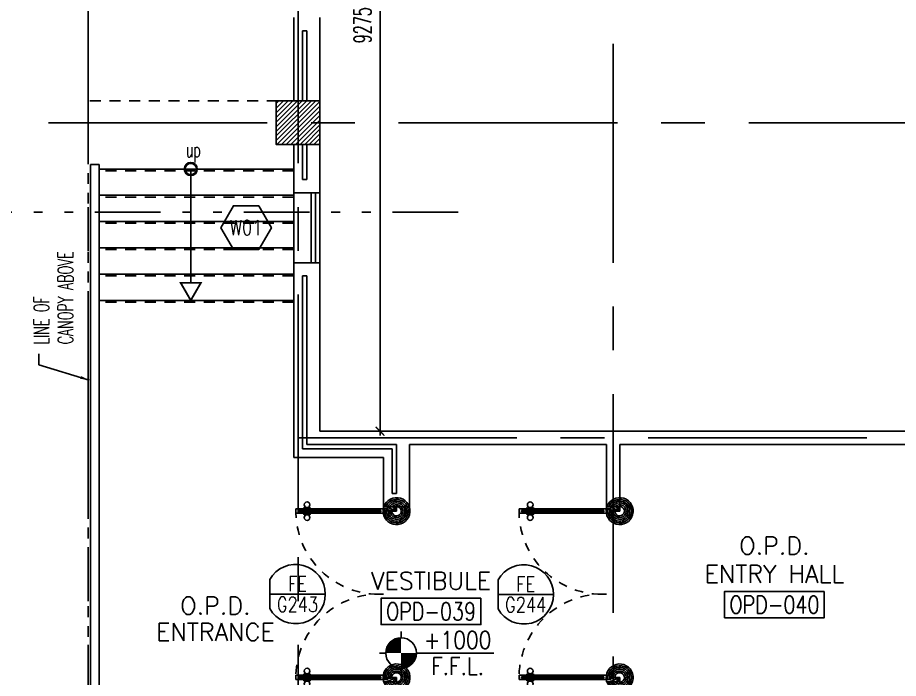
# Model space of a CAD drawing. Extents: x 417819.9 to 417911.9, y 43448 to 43539.2.
# Drawn here: x 417828.25 to 417838.32, y 43482.13 to 43489.67 of the extents above; entities that cross this region are included whole.
import ezdxf
from ezdxf.enums import TextEntityAlignment as Align

# ---------------------------------------------------------------- set-up
doc = ezdxf.new("R2010")
doc.units = 0
doc.header["$MEASUREMENT"] = 0
doc.header["$PDMODE"] = 3
doc.header["$PDSIZE"] = 0.1
for name, pattern in [('2DASHES', [1.7, 0.75, -0.25, 0.1, -0.25, 0.1, -0.25]), ('CENTERX2', [4, 2.5, -0.5, 0.5, -0.5]), ('HIDDEN', [0.375, 0.25, -0.125]), ('HIDDEN2', [0.1875, 0.125, -0.0625])]:
    doc.linetypes.add(name, pattern=pattern)
doc.layers.get('0').update_dxf_attribs({"linetype": 'CONTINUOUS'})
doc.layers.get('DEFPOINTS').update_dxf_attribs({"linetype": 'CONTINUOUS'})
for name, color, linetype in [('AX-DIM', 4, 'CONTINUOUS'), ('AXES', 11, 'CENTERX2'), ('CANOPY-LN', 3, 'CONTINUOUS'), ('COL', 2, 'CONTINUOUS'), ('DIM', 4, 'CONTINUOUS'), ('DOOR', 4, 'CONTINUOUS'), ('DOOR-CR', 2, 'CONTINUOUS'), ('DOOR-NO', 3, 'CONTINUOUS'), ('Handrail', 4, 'CONTINUOUS'), ('HAT', 8, 'CONTINUOUS'), ('IND-ES-L', 6, '2DASHES'), ('INSUL', 7, 'CONTINUOUS'), ('LEV-PL', 4, 'CONTINUOUS'), ('PART', 9, 'CONTINUOUS'), ('RM-BOX', 2, 'CONTINUOUS'), ('RM-NAME', 2, 'CONTINUOUS'), ('RM-NO', 2, 'CONTINUOUS'), ('STR', 5, 'CONTINUOUS'), ('WALL', 2, 'CONTINUOUS'), ('WIN', 5, 'CONTINUOUS'), ('WIN-BOX', 3, 'CONTINUOUS'), ('WIN-NO', 5, 'CONTINUOUS')]:
    doc.layers.add(name, color=color, linetype=linetype)
doc.styles.add('ROMANS', font='ROMANS.shx', dxfattribs={"width": 0.6})
doc.styles.add('S', font='ROMANS.SHX')
doc.dimstyles.new('STANDARD in', dxfattribs={"dimtxt": 0.2, "dimasz": 0.1, "dimexe": 0.07, "dimexo": 0.05, "dimgap": 0.1, "dimtad": 1, "dimdec": 0, "dimlfac": 1000, "dimzin": 0, "dimdsep": 46, "dimtxsty": 'ROMANS', "dimblk": 'ARCHTICK', "dimcen": 0.05, "dimdle": 0.05, "dimclrd": 4, "dimclre": 4, "dimclrt": 2, "dimadec": 0, "dimazin": 0, "dimtfac": 1, "dimtdec": 0, "dimtmove": 2, "dimatfit": 3, "dimfxl": 0, "dimtolj": 1, "dimtzin": 0, "dimarcsym": 0})

# ---------------------------------------------------------------- blocks, each defined once
blk = doc.blocks.new('_ARCHTICK')
at = {"color": 0, "linetype": 'ByBlock', "const_width": 0.15}
blk.add_lwpolyline([(-0.5, -0.5), (0.5, 0.5)], dxfattribs=at)
blk = doc.blocks.new('*D138')
at = {"layer": 'AX-DIM', "color": 4, "lineweight": -2}
for p, q in [((417821.305, 43466.574), (417821.305, 43525.994)), ((417831.157, 43525.944), (417821.235, 43525.944)), ((417831.157, 43466.624), (417821.235, 43466.624))]:
    blk.add_line(p, q, dxfattribs=at)
at = {"layer": 'DEFPOINTS', "color": 0}
for p in [(417821.305, 43525.944), (417831.207, 43525.944), (417831.207, 43466.624)]:
    blk.add_point(p, dxfattribs=at)
at = {"layer": 'AX-DIM', "color": 4, "lineweight": -2, "xscale": 0.1, "yscale": 0.1, "zscale": 0.1}
for p, rotation in [((417821.305, 43525.944), 90), ((417821.305, 43466.624), 270)]:
    blk.add_blockref('_ARCHTICK', p, dxfattribs=dict(at, rotation=rotation))
at = {"layer": 'AX-DIM', "color": 2, "insert": (417821.105, 43496.284), "char_height": 0.2, "attachment_point": 5, "rotation": 90, "style": 'ROMANS'}
blk.add_mtext('\\A1;59320', dxfattribs=at)
blk = doc.blocks.new('A$C010A25D0')
at = {"layer": 'DOOR', "color": 0, "linetype": 'ByBlock'}
for p, q in [((0, 2031), (0, 1981)), ((0, 1981), (0, 2031)), ((50, 2031), (0, 2031)), ((30, 2014), (30, 1998)), ((50, 2014), (30, 2014)), ((50, 2031), (50, 2014)), ((83, 2031), (83, 2038)), ((173, 2038), (83, 2038)), ((95, 2038), (95, 2047)), ((95, 2047), (160, 2047)), ((95, 2038), (160, 2038)), ((160, 2038), (160, 2047)), ((173, 2031), (173, 2038)), ((950, 2014), (950, 2031)), ((950, 2031), (1000, 2031)), ((970, 2014), (950, 2014)), ((970, 1998), (970, 2014)), ((1000, 2056), (1000, 2031)), ((1000, 2056), (1150, 2056)), ((1000, 1981), (1000, 2031)), ((1000, 2031), (1050, 2031)), ((1050, 2031), (1050, 2006)), ((1150, 2006), (1150, 2056)), ((50, 1981), (0, 1981)), ((50, 1998), (30, 1998)), ((50, 1998), (50, 1981)), ((83, 1981), (83, 1974)), ((173, 1974), (83, 1974)), ((95, 1974), (95, 1965)), ((95, 1974), (160, 1974)), ((95, 1965), (160, 1965)), ((160, 1974), (160, 1965)), ((173, 1981), (173, 1974)), ((950, 1981), (950, 1998)), ((950, 1998), (970, 1998)), ((1000, 1981), (950, 1981)), ((1050, 2006), (1150, 2006)), ((50, 131), (0, 131)), ((0, 131), (0, 81)), ((0, 81), (0, 131)), ((50, 114), (30, 114)), ((30, 98), (30, 114)), ((50, 114), (50, 131)), ((173, 138), (83, 138)), ((83, 131), (83, 138)), ((95, 147), (160, 147)), ((95, 138), (95, 147)), ((95, 138), (160, 138)), ((160, 138), (160, 147)), ((173, 131), (173, 138)), ((1000, 131), (950, 131)), ((950, 131), (950, 114)), ((950, 114), (970, 114)), ((970, 114), (970, 98)), ((1000, 131), (1000, 81)), ((1050, 81), (1050, 106)), ((1050, 106), (1150, 106)), ((1150, 106), (1150, 56)), ((50, 81), (0, 81)), ((50, 98), (30, 98)), ((50, 81), (50, 98)), ((83, 81), (83, 74)), ((173, 74), (83, 74)), ((95, 74), (160, 74)), ((95, 74), (95, 65)), ((95, 65), (160, 65)), ((160, 74), (160, 65)), ((173, 81), (173, 74)), ((970, 98), (950, 98)), ((950, 98), (950, 81)), ((950, 81), (1000, 81)), ((1000, 56), (1000, 81)), ((1000, 81), (1050, 81)), ((1000, 56), (1150, 56))]:
    blk.add_line(p, q, dxfattribs=at)
at = {"layer": 'DOOR', "linetype": 'ByBlock'}
for p, q in [((950, 2031), (50, 2031)), ((950, 2014), (50, 2014)), ((950, 1998), (50, 1998)), ((50, 1981), (950, 1981)), ((50, 131), (950, 131)), ((950, 114), (50, 114)), ((950, 98), (50, 98)), ((950, 81), (50, 81)), ((1150, 56), (1000, 56))]:
    blk.add_line(p, q, dxfattribs=at)
at = {"layer": 'DOOR', "color": 9, "linetype": 'ByBlock'}
for p, q in [((1150, 2006), (1037, 2056)), ((1150, 2006), (1050, 2019)), ((1150, 2006), (1110, 2056)), ((1150, 106), (1037, 56)), ((1150, 106), (1050, 93)), ((1150, 106), (1110, 56))]:
    blk.add_line(p, q, dxfattribs=at)
at = {"layer": 'DOOR', "color": 0, "linetype": 'ByBlock'}
for centre in [(128, 2079), (128, 1932), (128, 179), (128, 32)]:
    blk.add_circle(centre, 32.4, dxfattribs=at)
at = {"layer": 'DOOR', "linetype": 'HIDDEN', "ltscale": 0.5}
for centre, start, end in [((951, 2006), 178.494, 272.9568), ((951, 106), 87.0432, 181.506)]:
    blk.add_arc(centre, 951, start, end, dxfattribs=at)
at = {"layer": 'DOOR', "color": 9, "linetype": 'ByBlock'}
for centre, radius, start, end in [((1150, 2006), 154, 161.1053, 166.2858), ((1150, 2006), 134, 158.1598, 169.28), ((1150, 2006), 114, 154.0838, 167.3774), ((1150, 2006), 94.4, 148.0182, 180), ((1150, 2006), 74.4, 137.7764, 180), ((1150, 2006), 54.4, 113.2074, 180), ((1150, 2006), 34.4, 90, 180), ((1150, 2006), 14.4, 90, 180), ((1150, 106), 94.4, 180, 211.9818), ((1150, 106), 74.4, 180, 222.2236), ((1150, 106), 54.4, 180, 246.7926), ((1150, 106), 34.4, 180, 270), ((1150, 106), 14.4, 180, 270), ((1150, 106), 154, 193.7142, 198.8947), ((1150, 106), 134, 190.72, 201.8402), ((1150, 106), 114, 192.6226, 205.9162)]:
    blk.add_arc(centre, radius, start, end, dxfattribs=at)
at = {"layer": 'WALL'}
blk.add_line((1000, 56), (1150, 56), dxfattribs=at)
blk = doc.blocks.new('DD1')
at = {"layer": 'DOOR-CR'}
blk.add_line((-316, 0), (316, 0), dxfattribs=at)
blk.add_lwpolyline([(-316, -166, 3.820224), (-316, 166)], format="xyb", close=True, dxfattribs=at)
at = {"layer": 'DOOR-NO', "color": 255, "style": 'ROMANS'}
for tag, width, p in [('G', 0.8, (-22, 156)), ('0000', 0.7, (-22, -136))]:
    blk.add_attdef(tag, text='', height=196, dxfattribs=dict(at, width=width)).set_placement(p, align=Align.MIDDLE)
blk = doc.blocks.new('RM1')
at = {"layer": 'RM-BOX'}
blk.add_lwpolyline([(570, -200), (-570, -200), (-570, -500), (570, -500)], close=True, dxfattribs=at)
at = {"layer": 'RM-NAME', "style": 'ROMANS'}
for tag, p in [('ROOMNAME1', (0, 324)), ('ROOMNAME2', (0, 0))]:
    blk.add_attdef(tag, text='', height=200, dxfattribs=at).set_placement(p, align=Align.MIDDLE)
at = {"layer": 'RM-NO', "style": 'ROMANS', "width": 0.8}
blk.add_attdef('ROOMNO', text='', height=200, dxfattribs=at).set_placement((0, -350), align=Align.MIDDLE)
blk = doc.blocks.new('LEV1')
at = {"layer": 'LEV-PL'}
for p, q in [((0, 245), (0, 175)), ((-175, 0), (-245, 0)), ((175, 0), (1061, 0)), ((0, -175), (0, -245))]:
    blk.add_line(p, q, dxfattribs=at)
at = {"layer": 'LEV-PL', "const_width": 175}
for points in [[(-88, 0, -0.414214), (0, 88, -1)], [(88, 0, -0.414214), (0, -88, -1)]]:
    blk.add_lwpolyline(points, format="xyb", dxfattribs=at)
at = {"layer": 'LEV-PL'}
blk.add_circle((0, 0), 175, dxfattribs=at)
at = {"layer": 'LEV-PL', "color": 4, "style": 'S', "width": 0.85}
for tag, p in [('+0000', (646, 50)), ('F.F.L.', (646, -250))]:
    blk.add_attdef(tag, text='', height=200, dxfattribs=at).set_placement(p, align=Align.CENTER)
blk = doc.blocks.new('WW1')
at = {"layer": 'WIN-BOX'}
blk.add_lwpolyline([(144, -250), (289, 0), (144, 250), (-144, 250), (-289, 0), (-144, -250)], close=True, dxfattribs=at)
at = {"layer": 'WIN-NO', "style": 'ROMANS', "width": 0.8}
blk.add_attdef('W00', text='', height=170, dxfattribs=at).set_placement((0, 0), align=Align.MIDDLE)
blk = doc.blocks.new('*X101')
at = {"color": 0}
for p, q in [((24139, 32306), (24594, 32761)), ((24139, 32359), (24541, 32761)), ((24139, 32412), (24488, 32761)), ((24139, 32465), (24435, 32761)), ((24139, 32518), (24382, 32761)), ((24139, 32571), (24329, 32761)), ((24139, 32625), (24276, 32761)), ((24139, 32678), (24223, 32761)), ((24139, 32731), (24170, 32761)), ((24147, 32261), (24639, 32753)), ((24200, 32261), (24639, 32700)), ((24253, 32261), (24639, 32647)), ((24306, 32261), (24639, 32594)), ((24359, 32261), (24639, 32541)), ((24412, 32261), (24639, 32488)), ((24465, 32261), (24639, 32435)), ((24518, 32261), (24639, 32382)), ((24571, 32261), (24639, 32329)), ((24624, 32261), (24639, 32276))]:
    blk.add_line(p, q, dxfattribs=at)
blk = doc.blocks.new('COL50')
at = {"layer": 'COL'}
blk.add_lwpolyline([(-250, 250), (-250, -250), (250, -250), (250, 250)], close=True, dxfattribs=at)
blk = doc.blocks.new('*D312')
at = {"layer": 'DEFPOINTS', "color": 0}
for p in [(417832.769, 43494.224), (417832.393, 43484.949), (417832.769, 43484.949)]:
    blk.add_point(p, dxfattribs=at)
at = {"layer": 'DIM', "color": 4, "lineweight": -2}
for p, q in [((417832.393, 43494.274), (417832.393, 43484.899)), ((417832.719, 43494.224), (417832.323, 43494.224)), ((417832.719, 43484.949), (417832.323, 43484.949))]:
    blk.add_line(p, q, dxfattribs=at)
at = {"layer": 'DIM', "color": 4, "lineweight": -2, "xscale": 0.1, "yscale": 0.1, "zscale": 0.1}
for p, rotation in [((417832.393, 43494.224), 90), ((417832.393, 43484.949), 270)]:
    blk.add_blockref('_ARCHTICK', p, dxfattribs=dict(at, rotation=rotation))
at = {"layer": 'DIM', "color": 2, "insert": (417832.193, 43489.587), "char_height": 0.2, "attachment_point": 5, "rotation": 90, "style": 'ROMANS'}
blk.add_mtext('\\A1;9275', dxfattribs=at)

msp = doc.modelspace()

# ---------------------------------------------------------------- linework, layer by layer
at = {"layer": 'AXES'}
for p, q in [((417829.0566, 43460.01), (417829.0566, 43538.4875)), ((417831.4566, 43460.01), (417831.4566, 43538.4875)), ((417835.0566, 43466.8743), (417835.0566, 43525.6943)), ((417820.6052, 43488.4743), (417889.6966, 43488.4743)), ((417831.4566, 43484.8743), (417889.6966, 43484.8743))]:
    msp.add_line(p, q, dxfattribs=at)
at = {"layer": 'CANOPY-LN', "linetype": 'HIDDEN2'}
for p, q in [((417829.0566, 43481.0243), (417829.0566, 43488.7243)), ((417829.0766, 43488.7243), (417831.2066, 43488.7243))]:
    msp.add_line(p, q, dxfattribs=at)
at = {"layer": 'Handrail'}
for p, q in [((417829.0857, 43487.9954), (417829.0857, 43482.6993)), ((417829.1857, 43487.9954), (417829.0857, 43487.9954)), ((417829.1857, 43487.9954), (417829.1857, 43482.6993)), ((417829.0857, 43482.6993), (417829.0857, 43472.4993)), ((417829.1857, 43482.6993), (417829.1857, 43472.4993))]:
    msp.add_line(p, q, dxfattribs=at)
at = {"layer": 'IND-ES-L'}
msp.add_line((417833.2865, 43487.4504), (417827.1822, 43487.4504), dxfattribs=at)
at = {"layer": 'INSUL'}
for p, q in [((417831.5066, 43488.7243), (417831.5066, 43489.5243)), ((417831.5066, 43489.5243), (417831.5566, 43489.5243)), ((417831.5566, 43488.7243), (417831.5566, 43489.5243)), ((417831.5066, 43487.8243), (417831.5066, 43488.2243)), ((417831.5566, 43487.8243), (417831.5566, 43488.2243)), ((417831.5066, 43487.8243), (417831.5566, 43487.8243)), ((417831.5066, 43486.7243), (417831.5566, 43486.7243)), ((417831.5066, 43484.7493), (417831.5066, 43486.7243)), ((417831.5566, 43484.7993), (417831.5566, 43486.7243)), ((417832.5816, 43484.7993), (417831.5566, 43484.7993)), ((417832.5816, 43484.2368), (417832.5816, 43484.7993)), ((417832.5316, 43484.7493), (417831.5066, 43484.7493)), ((417832.5316, 43484.2368), (417832.5316, 43484.7493)), ((417832.5316, 43484.2368), (417832.5816, 43484.2368))]:
    msp.add_line(p, q, dxfattribs=at)
at = {"layer": 'STR'}
for p, q in [((417831.4057, 43487.9447), (417829.1857, 43487.9447)), ((417830.2307, 43487.9447), (417830.2307, 43486.6447)), ((417831.4057, 43487.6447), (417829.1857, 43487.6447)), ((417831.4057, 43487.3447), (417829.1857, 43487.3447)), ((417831.4057, 43487.0447), (417829.1857, 43487.0447)), ((417831.4057, 43486.7447), (417829.1857, 43486.7447)), ((417831.4057, 43486.4447), (417829.1857, 43486.4447))]:
    msp.add_line(p, q, dxfattribs=at)
at = {"layer": 'STR', "linetype": 'HIDDEN2'}
for p, q in [((417831.4057, 43487.9247), (417829.1857, 43487.9247)), ((417831.4057, 43487.6247), (417829.1857, 43487.6247)), ((417831.4057, 43487.3247), (417829.1857, 43487.3247)), ((417831.4057, 43487.0247), (417829.1857, 43487.0247)), ((417831.4057, 43486.7247), (417829.1857, 43486.7247)), ((417831.4057, 43486.4247), (417829.1857, 43486.4247))]:
    msp.add_line(p, q, dxfattribs=at)
at = {"layer": 'STR', "const_width": 0.0215}
msp.add_lwpolyline([(417830.1153, 43486.6447), (417830.3462, 43486.6447), (417830.2307, 43486.4447)], close=True, dxfattribs=at)
at = {"layer": 'STR'}
for radius in [0.075, 0.065]:
    msp.add_circle((417830.2307, 43487.9447), radius, dxfattribs=at)
at = {"layer": 'WALL'}
for p, q in [((417831.4066, 43488.7243), (417831.4066, 43489.6743)), ((417831.7066, 43488.7243), (417831.7066, 43489.6743)), ((417831.4066, 43487.6743), (417831.4066, 43488.2243)), ((417831.7066, 43487.6743), (417831.7066, 43488.2243)), ((417831.4066, 43487.6743), (417831.7066, 43487.6743)), ((417831.4066, 43486.8743), (417831.7066, 43486.8743)), ((417831.4066, 43484.6493), (417831.4066, 43486.8743)), ((417831.7066, 43484.9493), (417831.7066, 43486.8743)), ((417842.7816, 43484.9493), (417831.7066, 43484.9493)), ((417837.3737, 43484.9493), (417836.3316, 43484.9493)), ((417834.9816, 43484.7993), (417832.7316, 43484.7993)), ((417832.7316, 43484.0868), (417832.7316, 43484.7993)), ((417834.9816, 43484.7993), (417833.3316, 43484.7993)), ((417834.9816, 43484.0868), (417834.9816, 43484.7993)), ((417847.1316, 43484.7993), (417835.1316, 43484.7993)), ((417835.1316, 43484.0868), (417835.1316, 43484.7993)), ((417832.4316, 43484.6493), (417831.4066, 43484.6493)), ((417832.4316, 43484.0868), (417832.4316, 43484.6493)), ((417832.4316, 43484.0868), (417832.7316, 43484.0868)), ((417835.1316, 43484.0868), (417834.9816, 43484.0868))]:
    msp.add_line(p, q, dxfattribs=at)
at = {"layer": 'WIN'}
for p, q in [((417831.4066, 43486.8743), (417831.4066, 43487.6743)), ((417831.6066, 43486.8743), (417831.6066, 43487.6743)), ((417831.6566, 43486.8743), (417831.6566, 43487.6743)), ((417831.7066, 43486.8743), (417831.7066, 43487.6743))]:
    msp.add_line(p, q, dxfattribs=at)

# ---------------------------------------------------------------- block references
at = {"layer": 'COL', "xscale": 0.001000000047497451, "yscale": 0.0009999999892897904, "zscale": 0.001}
msp.add_blockref('COL50', (417831.4566, 43488.4743), dxfattribs=at)
at = {"layer": 'DOOR', "color": 0, "xscale": 0.001000000047497451, "yscale": 0.0009999999892897904, "zscale": 0.001}
for p in [(417831.4313, 43482.0309), (417833.9813, 43482.0309)]:
    msp.add_blockref('A$C010A25D0', p, dxfattribs=at)
at = {"layer": 'DOOR-NO'}
ref = msp.add_blockref('DD1', (417831.4499, 43483.0893), dxfattribs=dict(at, xscale=0.001000000047497451, yscale=0.0009999999892897904, zscale=0.001))
ref.add_attrib('G', 'FE', dxfattribs={"height": 0.17, "style": 'ROMANS', "width": 0.8}).set_placement((417831.4499, 43483.2073), align=Align.MIDDLE)
ref.add_attrib('000', 'G243', dxfattribs={"height": 0.17, "style": 'ROMANS', "width": 0.8}).set_placement((417831.4499, 43482.9715), align=Align.MIDDLE)
ref = msp.add_blockref('DD1', (417834.0572, 43483.0855), dxfattribs=dict(at, xscale=0.001000000047497451, yscale=0.0009999999892897904, zscale=0.001))
ref.add_attrib('G', 'FE', dxfattribs={"height": 0.17, "style": 'ROMANS', "width": 0.8}).set_placement((417834.0572, 43483.2035), align=Align.MIDDLE)
ref.add_attrib('000', 'G244', dxfattribs={"height": 0.17, "style": 'ROMANS', "width": 0.8}).set_placement((417834.0572, 43482.9677), align=Align.MIDDLE)
at = {"layer": 'HAT', "xscale": 0.001000000047497451, "yscale": 0.0009999999892897904, "zscale": 0.001}
msp.add_blockref('*X101', (417807.0674, 43455.9633), dxfattribs=at)
at = {"layer": 'PART', "xscale": 0.001000000047497451, "yscale": 0.0009999999892897904, "zscale": 0.001}
msp.add_blockref('LEV1', (417832.6338, 43482.4155), dxfattribs=at).add_auto_attribs({'F.F.L.': 'F.F.L.', '+0000': '+1000'})
at = {"layer": 'WALL', "xscale": 0.001000000047497451, "yscale": 0.0009999999892897904, "zscale": 0.001}
for p, values in [((417836.8992, 43483.3189), {'ROOMNO': 'OPD-040', 'ROOMNAME2': 'ENTRY HALL', 'ROOMNAME1': 'O.P.D.'}), ((417832.9758, 43483.2411), {'ROOMNO': 'OPD-039', 'ROOMNAME2': 'VESTIBULE'})]:
    msp.add_blockref('RM1', p, dxfattribs=at).add_auto_attribs(values)
at = {"layer": 'WIN-NO', "xscale": 0.001000000047497451, "yscale": 0.0009999999892897904, "zscale": 0.001}
msp.add_blockref('WW1', (417830.8626, 43487.2743), dxfattribs=at).add_auto_attribs({'W00': 'W01'})

# ---------------------------------------------------------------- texts
at = {"layer": 'CANOPY-LN', "color": 4, "insert": (417830.1742, 43488.1376), "char_height": 0.175, "attachment_point": 4, "style": 'ROMANS'}
msp.add_mtext('up ', dxfattribs=at)
at = {"layer": 'CANOPY-LN', "color": 4, "char_height": 0.175, "attachment_point": 6, "rotation": 90, "style": 'ROMANS'}
for s, insert in [('CANOPY ABOVE', (417828.7978, 43487.0057)), ('LINE OF ', (417828.524, 43486.4896))]:
    msp.add_mtext(s, dxfattribs=dict(at, insert=insert))
at = {"layer": 'RM-NAME', "style": 'ROMANS'}
for s, p in [('O.P.D.', (417830.5116, 43482.9569)), ('ENTRANCE', (417830.5116, 43482.6569))]:
    msp.add_text(s, height=0.2, dxfattribs=at).set_placement(p, align=Align.MIDDLE)

# ---------------------------------------------------------------- dimensions: what is measured, and where the dimension line sits
at = {"layer": 'AX-DIM'}
dim = msp.add_linear_dim(base=(417821.3052, 43525.9443), p1=(417831.2066, 43466.6243), p2=(417831.2066, 43525.9443), angle=90, dimstyle='STANDARD in', dxfattribs=at)
dim.commit()
dim.dimension.update_dxf_attribs({"geometry": '*D138', "text_midpoint": (417821.1052, 43496.2843)})
at = {"layer": 'DIM'}
dim = msp.add_linear_dim(base=(417832.3925, 43484.9493), p1=(417832.7691, 43494.2243), p2=(417832.7691, 43484.9493), angle=90, dimstyle='STANDARD in', dxfattribs=at)
dim.commit()
dim.dimension.update_dxf_attribs({"geometry": '*D312', "text_midpoint": (417832.1925, 43489.5868)})

# ---------------------------------------------------------------- leaders
at = {"layer": 'CANOPY-LN', "color": 11}
msp.add_leader([(417829.0696, 43485.5341), (417828.4933, 43485.7098), (417828.4933, 43485.8347)], dimstyle='STANDARD in', dxfattribs=at)

doc.saveas('drawing.dxf')
